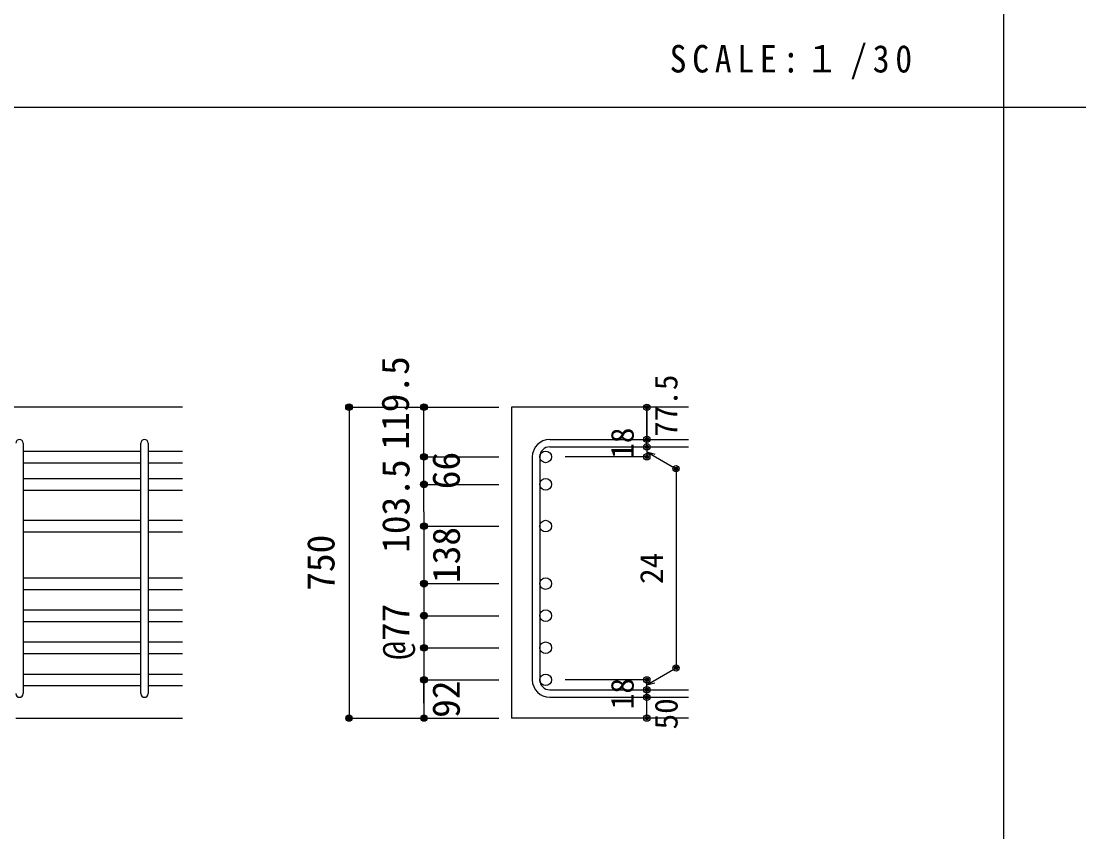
# Model space of a CAD drawing. Units: millimetres at full size, sheet at 1:30; details may follow other scales. Extents: x -5973 to 5954, y -4195 to 4201.
# Drawn here: x -3483 to -944, y -1962 to -15 of the extents above; entities that cross this region are included whole.
import ezdxf
from ezdxf.enums import TextEntityAlignment as Align

# ---------------------------------------------------------------- set-up
doc = ezdxf.new("R2010")
doc.units = ezdxf.units.MM
doc.header["$LTSCALE"] = 30
doc.header["$PDMODE"] = 32
doc.header["$PDSIZE"] = 15
for name, color, linetype in [('0-1_躯体線', 2, 'Continuous'), ('0-5_基礎梁筋', 7, 'Continuous'), ('0-6_スタラップ筋', 7, 'Continuous'), ('0-D_寸法', 4, 'Continuous'), ('6-7_文字', 7, 'Continuous'), ('F-0_枠', 6, 'Continuous')]:
    doc.layers.add(name, color=color, linetype=linetype)
doc.styles.add('ＭＳ ゴシック', font='')
doc.styles.get('ＭＳ ゴシック').set_extended_font_data('MS Gothic')

msp = doc.modelspace()

# ---------------------------------------------------------------- linework, layer by layer
at = {"layer": '0-1_躯体線'}
for p, q in [((-3095.8, -942.16), (-5095.8, -942.16)), ((-1880.8, -942.16), (-2305.8, -942.16)), ((-2305.8, -942.16), (-2305.8, -1688.66)), ((-3495.8, -1688.66), (-3095.8, -1688.66)), ((-1880.8, -1688.66), (-2305.8, -1688.66))]:
    msp.add_line(p, q, dxfattribs=at)
at = {"layer": '0-5_基礎梁筋'}
for p, q in [((-3477.8, -1047.36), (-3195.8, -1047.36)), ((-3177.8, -1047.36), (-3095.8, -1047.36)), ((-3477.8, -1075.36), (-3195.8, -1075.36)), ((-3177.8, -1075.36), (-3095.8, -1075.36)), ((-3477.8, -1113.36), (-3195.8, -1113.36)), ((-3177.8, -1113.36), (-3095.8, -1113.36)), ((-3477.8, -1141.36), (-3195.8, -1141.36)), ((-3177.8, -1141.36), (-3095.8, -1141.36)), ((-3477.8, -1213.66), (-3195.8, -1213.66)), ((-3177.8, -1213.66), (-3095.8, -1213.66)), ((-3477.8, -1241.66), (-3195.8, -1241.66)), ((-3177.8, -1241.66), (-3095.8, -1241.66)), ((-3477.8, -1351.66), (-3195.8, -1351.66)), ((-3177.8, -1351.66), (-3095.8, -1351.66)), ((-3477.8, -1379.66), (-3195.8, -1379.66)), ((-3177.8, -1379.66), (-3095.8, -1379.66)), ((-3477.8, -1428.66), (-3195.8, -1428.66)), ((-3177.8, -1428.66), (-3095.8, -1428.66)), ((-3477.8, -1456.66), (-3195.8, -1456.66)), ((-3177.8, -1456.66), (-3095.8, -1456.66)), ((-3477.8, -1505.66), (-3195.8, -1505.66)), ((-3177.8, -1505.66), (-3095.8, -1505.66)), ((-3477.8, -1533.66), (-3195.8, -1533.66)), ((-3177.8, -1533.66), (-3095.8, -1533.66)), ((-3477.8, -1582.66), (-3195.8, -1582.66)), ((-3177.8, -1582.66), (-3095.8, -1582.66)), ((-3477.8, -1610.66), (-3195.8, -1610.66)), ((-3177.8, -1610.66), (-3095.8, -1610.66))]:
    msp.add_line(p, q, dxfattribs=at)
at = {"layer": '0-5_基礎梁筋', "color": 3}
for centre in [(-2223.8, -1061.36), (-2223.8, -1127.36), (-2223.8, -1227.66), (-2223.8, -1365.66), (-2223.8, -1442.66), (-2223.8, -1519.66), (-2223.8, -1596.66)]:
    msp.add_circle(centre, 14, dxfattribs=at)
at = {"layer": '0-6_スタラップ筋'}
for p, q in [((-3477.8, -1028.36), (-3477.8, -1629.66)), ((-3195.8, -1629.66), (-3195.8, -1028.36)), ((-3177.8, -1028.36), (-3177.8, -1629.66)), ((-2213.8, -1019.36), (-1880.8, -1019.36)), ((-2213.8, -1037.36), (-1880.8, -1037.36)), ((-2255.8, -1061.36), (-2255.8, -1596.66)), ((-2237.8, -1061.36), (-2237.8, -1596.66)), ((-2213.8, -1620.66), (-1880.8, -1620.66)), ((-2213.8, -1638.66), (-1880.8, -1638.66))]:
    msp.add_line(p, q, dxfattribs=at)
for centre, radius, start, end in [((-3486.8, -1028.36), 9, 0, 180), ((-3186.8, -1028.36), 9, 0, 180), ((-2213.8, -1061.36), 42, 90, 180), ((-2213.8, -1061.36), 24, 90, 180), ((-2213.8, -1596.66), 42, 180, 270), ((-2213.8, -1596.66), 24, 180, 270), ((-3486.8, -1629.66), 9, 180, 0), ((-3186.8, -1629.66), 9, 180, 0)]:
    msp.add_arc(centre, radius, start, end, dxfattribs=at)
at = {"layer": '0-D_寸法'}
for p, q in [((-2695.8, -942.16), (-2515.8, -942.16)), ((-2695.8, -942.16), (-2515.8, -942.16)), ((-2695.8, -942.16), (-2695.8, -1688.66)), ((-2515.8, -942.16), (-2335.8, -942.16)), ((-2515.8, -942.16), (-2335.8, -942.16)), ((-2515.8, -1193.36), (-2515.8, -942.16)), ((-1980.8, -1019.36), (-1980.8, -942.16)), ((-1980.8, -942.16), (-1980.8, -1019.36)), ((-1980.8, -1037.36), (-1980.8, -1019.36)), ((-1980.8, -1037.36), (-1980.8, -1061.36)), ((-2515.8, -1061.36), (-2335.8, -1061.36)), ((-2515.8, -1061.36), (-2335.8, -1061.36)), ((-1980.8, -1061.36), (-2176.89, -1061.36)), ((-1980.8, -1049.36), (-1910.74, -1089.81)), ((-1980.8, -1049.36), (-1961.48, -1054.54)), ((-1910.74, -1089.81), (-1910.74, -1568.21)), ((-2515.8, -1127.36), (-2335.8, -1127.36)), ((-2515.8, -1127.36), (-2335.8, -1127.36)), ((-2515.8, -1193.36), (-2515.8, -1688.66)), ((-2515.8, -1227.66), (-2335.8, -1227.66)), ((-2515.8, -1227.66), (-2335.8, -1227.66)), ((-2515.8, -1365.66), (-2335.8, -1365.66)), ((-2515.8, -1442.66), (-2335.8, -1442.66)), ((-2515.8, -1519.66), (-2335.8, -1519.66)), ((-1980.8, -1608.66), (-1910.74, -1568.21)), ((-2515.8, -1596.66), (-2335.8, -1596.66)), ((-2515.8, -1652.63), (-2515.8, -1596.66)), ((-1980.8, -1596.66), (-2176.89, -1596.66)), ((-1980.8, -1620.66), (-1980.8, -1596.66)), ((-1980.8, -1608.66), (-1961.48, -1603.49)), ((-1980.8, -1638.66), (-1980.8, -1620.66)), ((-1980.8, -1688.66), (-1980.8, -1638.66)), ((-2695.8, -1688.66), (-2515.8, -1688.66)), ((-2515.8, -1688.66), (-2335.8, -1688.66))]:
    msp.add_line(p, q, dxfattribs=at)
for centre, radius in [((-2695.8, -942.16), 8), ((-2695.8, -942.16), 7.2), ((-2695.8, -942.16), 6.4), ((-2695.8, -942.16), 5.6), ((-2695.8, -942.16), 4.8), ((-2695.8, -942.16), 4), ((-2695.8, -942.16), 3.2), ((-2515.8, -942.16), 8), ((-2515.8, -942.16), 7.2), ((-2515.8, -942.16), 6.4), ((-2515.8, -942.16), 5.6), ((-2515.8, -942.16), 4.8), ((-2515.8, -942.16), 4), ((-2515.8, -942.16), 3.2), ((-1980.8, -942.16), 4), ((-1980.8, -942.16), 3.6), ((-1980.8, -942.16), 3.2), ((-1980.8, -942.16), 2.8), ((-2695.8, -942.16), 2.4), ((-2695.8, -942.16), 1.6), ((-2695.8, -942.16), 0.8), ((-2515.8, -942.16), 2.4), ((-2515.8, -942.16), 1.6), ((-2515.8, -942.16), 0.8), ((-1980.8, -942.16), 2.4), ((-1980.8, -942.16), 2), ((-1980.8, -942.16), 1.6), ((-1980.8, -942.16), 1.2), ((-1980.8, -942.16), 0.8), ((-1980.8, -942.16), 0.4), ((-1980.8, -1019.36), 4), ((-1980.8, -1037.36), 4), ((-1980.8, -1019.36), 3.6), ((-1980.8, -1037.36), 3.6), ((-1980.8, -1019.36), 3.2), ((-1980.8, -1037.36), 3.2), ((-1980.8, -1019.36), 2.8), ((-1980.8, -1037.36), 2.8), ((-1980.8, -1019.36), 2.4), ((-1980.8, -1037.36), 2.4), ((-1980.8, -1019.36), 2), ((-1980.8, -1037.36), 2), ((-1980.8, -1019.36), 1.6), ((-1980.8, -1037.36), 1.6), ((-1980.8, -1019.36), 1.2), ((-1980.8, -1037.36), 1.2), ((-1980.8, -1019.36), 0.8), ((-1980.8, -1037.36), 0.8), ((-1980.8, -1019.36), 0.4), ((-1980.8, -1037.36), 0.4), ((-2515.8, -1061.36), 8), ((-2515.8, -1061.36), 7.2), ((-2515.8, -1061.36), 6.4), ((-2515.8, -1061.36), 5.6), ((-2515.8, -1061.36), 4.8), ((-2515.8, -1061.36), 4), ((-2515.8, -1061.36), 3.2), ((-2515.8, -1061.36), 2.4), ((-2515.8, -1061.36), 1.6), ((-2515.8, -1061.36), 0.8), ((-1980.8, -1061.36), 4), ((-1980.8, -1061.36), 3.6), ((-1980.8, -1061.36), 3.2), ((-1980.8, -1061.36), 2.8), ((-1980.8, -1061.36), 2.4), ((-1980.8, -1061.36), 2), ((-1980.8, -1061.36), 1.6), ((-1980.8, -1061.36), 1.2), ((-1980.8, -1061.36), 0.8), ((-1980.8, -1061.36), 0.4), ((-1910.74, -1089.81), 4), ((-1910.74, -1089.81), 3.6), ((-1910.74, -1089.81), 3.2), ((-1910.74, -1089.81), 2.8), ((-1910.74, -1089.81), 2.4), ((-1910.74, -1089.81), 2), ((-1910.74, -1089.81), 1.6), ((-1910.74, -1089.81), 1.2), ((-1910.74, -1089.81), 0.8), ((-1910.74, -1089.81), 0.4), ((-2515.8, -1127.36), 8), ((-2515.8, -1127.36), 7.2), ((-2515.8, -1127.36), 6.4), ((-2515.8, -1127.36), 5.6), ((-2515.8, -1127.36), 4.8), ((-2515.8, -1127.36), 4), ((-2515.8, -1127.36), 3.2), ((-2515.8, -1127.36), 2.4), ((-2515.8, -1127.36), 1.6), ((-2515.8, -1127.36), 0.8), ((-2515.8, -1227.66), 8), ((-2515.8, -1227.66), 7.2), ((-2515.8, -1227.66), 6.4), ((-2515.8, -1227.66), 5.6), ((-2515.8, -1227.66), 4.8), ((-2515.8, -1227.66), 4), ((-2515.8, -1227.66), 3.2), ((-2515.8, -1227.66), 2.4), ((-2515.8, -1227.66), 1.6), ((-2515.8, -1227.66), 0.8), ((-2515.8, -1365.66), 8), ((-2515.8, -1365.66), 7.2), ((-2515.8, -1365.66), 6.4), ((-2515.8, -1365.66), 5.6), ((-2515.8, -1365.66), 4.8), ((-2515.8, -1365.66), 4), ((-2515.8, -1365.66), 3.2), ((-2515.8, -1365.66), 2.4), ((-2515.8, -1365.66), 1.6), ((-2515.8, -1365.66), 0.8), ((-2515.8, -1442.66), 8), ((-2515.8, -1442.66), 7.2), ((-2515.8, -1442.66), 6.4), ((-2515.8, -1442.66), 5.6), ((-2515.8, -1442.66), 4.8), ((-2515.8, -1442.66), 4), ((-2515.8, -1442.66), 3.2), ((-2515.8, -1442.66), 2.4), ((-2515.8, -1442.66), 1.6), ((-2515.8, -1442.66), 0.8), ((-2515.8, -1519.66), 8), ((-2515.8, -1519.66), 7.2), ((-2515.8, -1519.66), 6.4), ((-2515.8, -1519.66), 5.6), ((-2515.8, -1519.66), 4.8), ((-2515.8, -1519.66), 4), ((-2515.8, -1519.66), 3.2), ((-2515.8, -1519.66), 2.4), ((-2515.8, -1519.66), 1.6), ((-2515.8, -1519.66), 0.8), ((-1910.74, -1568.21), 4), ((-1910.74, -1568.21), 3.6), ((-1910.74, -1568.21), 3.2), ((-1910.74, -1568.21), 2.8), ((-1910.74, -1568.21), 2.4), ((-1910.74, -1568.21), 2), ((-1910.74, -1568.21), 1.6), ((-1910.74, -1568.21), 1.2), ((-1910.74, -1568.21), 0.8), ((-1910.74, -1568.21), 0.4), ((-2515.8, -1596.66), 8), ((-2515.8, -1596.66), 7.2), ((-2515.8, -1596.66), 6.4), ((-2515.8, -1596.66), 5.6), ((-2515.8, -1596.66), 4.8), ((-2515.8, -1596.66), 4), ((-2515.8, -1596.66), 3.2), ((-2515.8, -1596.66), 2.4), ((-2515.8, -1596.66), 1.6), ((-2515.8, -1596.66), 0.8), ((-1980.8, -1596.66), 4), ((-1980.8, -1596.66), 3.6), ((-1980.8, -1596.66), 3.2), ((-1980.8, -1596.66), 2.8), ((-1980.8, -1596.66), 2.4), ((-1980.8, -1596.66), 2), ((-1980.8, -1596.66), 1.6), ((-1980.8, -1596.66), 1.2), ((-1980.8, -1596.66), 0.8), ((-1980.8, -1596.66), 0.4), ((-1980.8, -1620.66), 4), ((-1980.8, -1620.66), 3.6), ((-1980.8, -1620.66), 3.2), ((-1980.8, -1620.66), 2.8), ((-1980.8, -1620.66), 2.4), ((-1980.8, -1620.66), 2), ((-1980.8, -1620.66), 1.6), ((-1980.8, -1620.66), 1.2), ((-1980.8, -1620.66), 0.8), ((-1980.8, -1620.66), 0.4), ((-1980.8, -1638.66), 4), ((-1980.8, -1638.66), 3.6), ((-1980.8, -1638.66), 3.2), ((-1980.8, -1638.66), 2.8), ((-1980.8, -1638.66), 2.4), ((-1980.8, -1638.66), 2), ((-1980.8, -1638.66), 1.6), ((-1980.8, -1638.66), 1.2), ((-1980.8, -1638.66), 0.8), ((-1980.8, -1638.66), 0.4), ((-2695.8, -1688.66), 7.2), ((-2695.8, -1688.66), 6.4), ((-2695.8, -1688.66), 5.6), ((-2695.8, -1688.66), 4.8), ((-2695.8, -1688.66), 4), ((-2695.8, -1688.66), 3.2), ((-2695.8, -1688.66), 2.4), ((-2695.8, -1688.66), 1.6), ((-2695.8, -1688.66), 0.8), ((-2515.8, -1688.66), 7.2), ((-2515.8, -1688.66), 6.4), ((-2515.8, -1688.66), 5.6), ((-2515.8, -1688.66), 4.8), ((-2515.8, -1688.66), 4), ((-2515.8, -1688.66), 3.2), ((-2515.8, -1688.66), 2.4), ((-2515.8, -1688.66), 1.6), ((-2515.8, -1688.66), 0.8), ((-1980.8, -1688.66), 4), ((-1980.8, -1688.66), 3.6), ((-1980.8, -1688.66), 3.2), ((-1980.8, -1688.66), 2.8), ((-1980.8, -1688.66), 2.4), ((-1980.8, -1688.66), 2), ((-1980.8, -1688.66), 1.6), ((-1980.8, -1688.66), 1.2), ((-1980.8, -1688.66), 0.8), ((-1980.8, -1688.66), 0.4)]:
    msp.add_circle(centre, radius, dxfattribs=at)
at = {"layer": '0-D_寸法', "color": 7}
for p in [(-2695.8, -942.16), (-2695.8, -942.16), (-2515.8, -942.16), (-1980.8, -942.16), (-1980.8, -1019.36), (-1980.8, -1037.36), (-2515.8, -1061.36), (-1980.8, -1061.36), (-1910.74, -1089.81), (-2515.8, -1127.36), (-2515.8, -1227.66), (-2515.8, -1365.66), (-2515.8, -1365.66), (-2515.8, -1442.66), (-2515.8, -1442.66), (-2515.8, -1519.66), (-2515.8, -1519.66), (-1910.74, -1568.21), (-2515.8, -1596.66), (-2515.8, -1596.66), (-1980.8, -1596.66), (-1980.8, -1596.66), (-1980.8, -1620.66), (-1980.8, -1638.66), (-2695.8, -1688.66), (-2695.8, -1688.66), (-2515.8, -1688.66), (-1980.8, -1688.66)]:
    msp.add_point(p, dxfattribs=at)
at = {"layer": 'F-0_枠', "color": 2}
for p, q in [((-1124.64, 4201.15), (-1124.64, -4195.24)), ((-5972.88, -222.05), (3723.6, -222.05))]:
    msp.add_line(p, q, dxfattribs=at)

# ---------------------------------------------------------------- texts
at = {"layer": '0-D_寸法', "style": 'ＭＳ ゴシック'}
for s, height, p in [('119.5', 65.98, (-2532.26, -1044.22)), ('77.5', 54.99, (-1890.8, -1013.36)), ('18', 54.99, (-1995.8, -1065.86)), ('66', 65.98, (-2410.15, -1139.05)), ('103.5', 65.98, (-2530.84, -1291.81)), ('138', 65.98, (-2409.64, -1364.32)), ('750', 65.98, (-2710.8, -1382.91)), ('24', 54.99, (-1925.74, -1366.51)), ('@77', 65.98, (-2531.27, -1548.56)), ('18', 54.99, (-1995.8, -1667.16)), ('92', 65.98, (-2410.11, -1687.95)), ('50', 54.99, (-1890.55, -1715.75))]:
    msp.add_text(s, height=height, rotation=90, dxfattribs=at).set_placement(p, align=Align.BOTTOM_LEFT)
at = {"layer": '6-7_文字', "color": 2, "insert": (-1925.98, -154.55), "char_height": 65.98, "attachment_point": 7, "style": 'ＭＳ ゴシック'}
msp.add_mtext('\\T1.34;\\W0.9;SCALE:１/30', dxfattribs=at)

doc.saveas('drawing.dxf')
